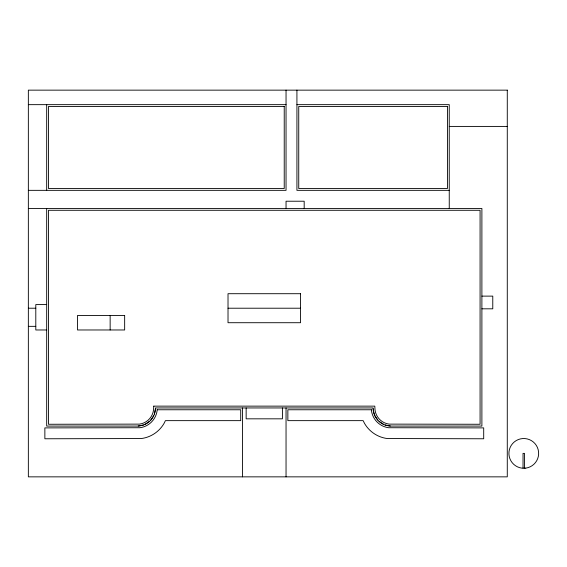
<?xml version="1.0" encoding="UTF-8"?>
<svg xmlns="http://www.w3.org/2000/svg" width="567" height="567" viewBox="0 0 567 567"><rect width="100%" height="100%" fill="white"/><g stroke="black" fill="none" stroke-linecap="round" stroke-linejoin="round"><path stroke-width="0.85" d="M155.422 408.835L154.387 414.045M153.707 415.682L150.758 420.097M149.504 421.359L145.088 424.307M143.444 424.988L138.235 426.023M28.35 104.654L286.044 104.654M296.924 104.654L449.248 104.654L449.248 208.479M449.248 126.413L507.281 126.413M28.35 190.342L286.044 190.342L286.044 90.146M449.248 190.342L296.924 190.342L296.924 90.146M28.35 208.479L481.893 208.479L481.893 426.079L391.223 426.079A18.137 18.137 0 0 1 373.086 407.949L155.478 407.949A18.137 18.137 0 0 1 137.349 426.079L46.678 426.079L46.678 208.479M481.893 296.123L492.773 296.123L492.773 308.817L481.893 308.817M46.678 304.585L35.799 304.585L35.799 329.973L46.678 329.973M28.35 308.214L35.799 308.214M228.019 308.214L300.553 308.214M28.35 326.344L35.799 326.344M390.33 426.023L385.128 424.988M383.483 424.307L379.068 421.359M377.813 420.097L374.858 415.682M374.185 414.045L373.143 408.835M524.518 468.207L524.518 453.387L523.036 453.387L523.036 468.207M304.181 208.479L304.181 201.221L286.044 201.221L286.044 208.479M286.044 407.949L286.044 476.854M282.416 407.949L282.416 418.829L246.149 418.829L246.149 407.949M242.527 407.949L242.527 476.854M110.147 315.465L110.147 329.973M46.678 104.654L46.678 190.342M153.785 406.135L153.522 410.076A16.315 16.315 0 0 1 139.475 424.123L48.493 424.265L48.493 210.286L480.079 210.286L480.079 424.265L389.09 424.123A16.315 16.315 0 0 1 375.042 410.076L374.787 406.135L153.785 406.135M157.179 409.764L157.13 410.551A19.951 19.951 0 0 1 139.95 427.731L44.864 427.894L44.864 438.773L141.374 438.539A30.852 30.852 0 0 0 164.069 423.372L165.415 420.643L240.713 420.643L240.713 409.764L157.179 409.764M525.715 468.129L521.838 468.129A14.877 14.877 0 0 1 511.236 445.393A14.877 14.877 0 0 1 536.318 445.393A14.877 14.877 0 0 1 525.715 468.129M507.281 90.146L28.35 90.146L28.35 476.854L507.281 476.854L507.281 90.146M284.23 106.461L48.493 106.461L48.493 188.528L284.23 188.528L284.23 106.461M447.434 106.461L298.738 106.461L298.738 188.528L447.434 188.528L447.434 106.461M300.553 293.706L228.019 293.706L228.019 322.715L300.553 322.715L300.553 293.706M124.655 315.465L77.509 315.465L77.509 329.973L124.655 329.973L124.655 315.465M371.392 409.764L287.859 409.764L287.859 420.643L363.149 420.643L364.503 423.372A30.852 30.852 0 0 0 387.197 438.539L483.701 438.773L483.701 427.894L388.615 427.731A19.951 19.951 0 0 1 371.442 410.551L371.392 409.764"/></g></svg>
